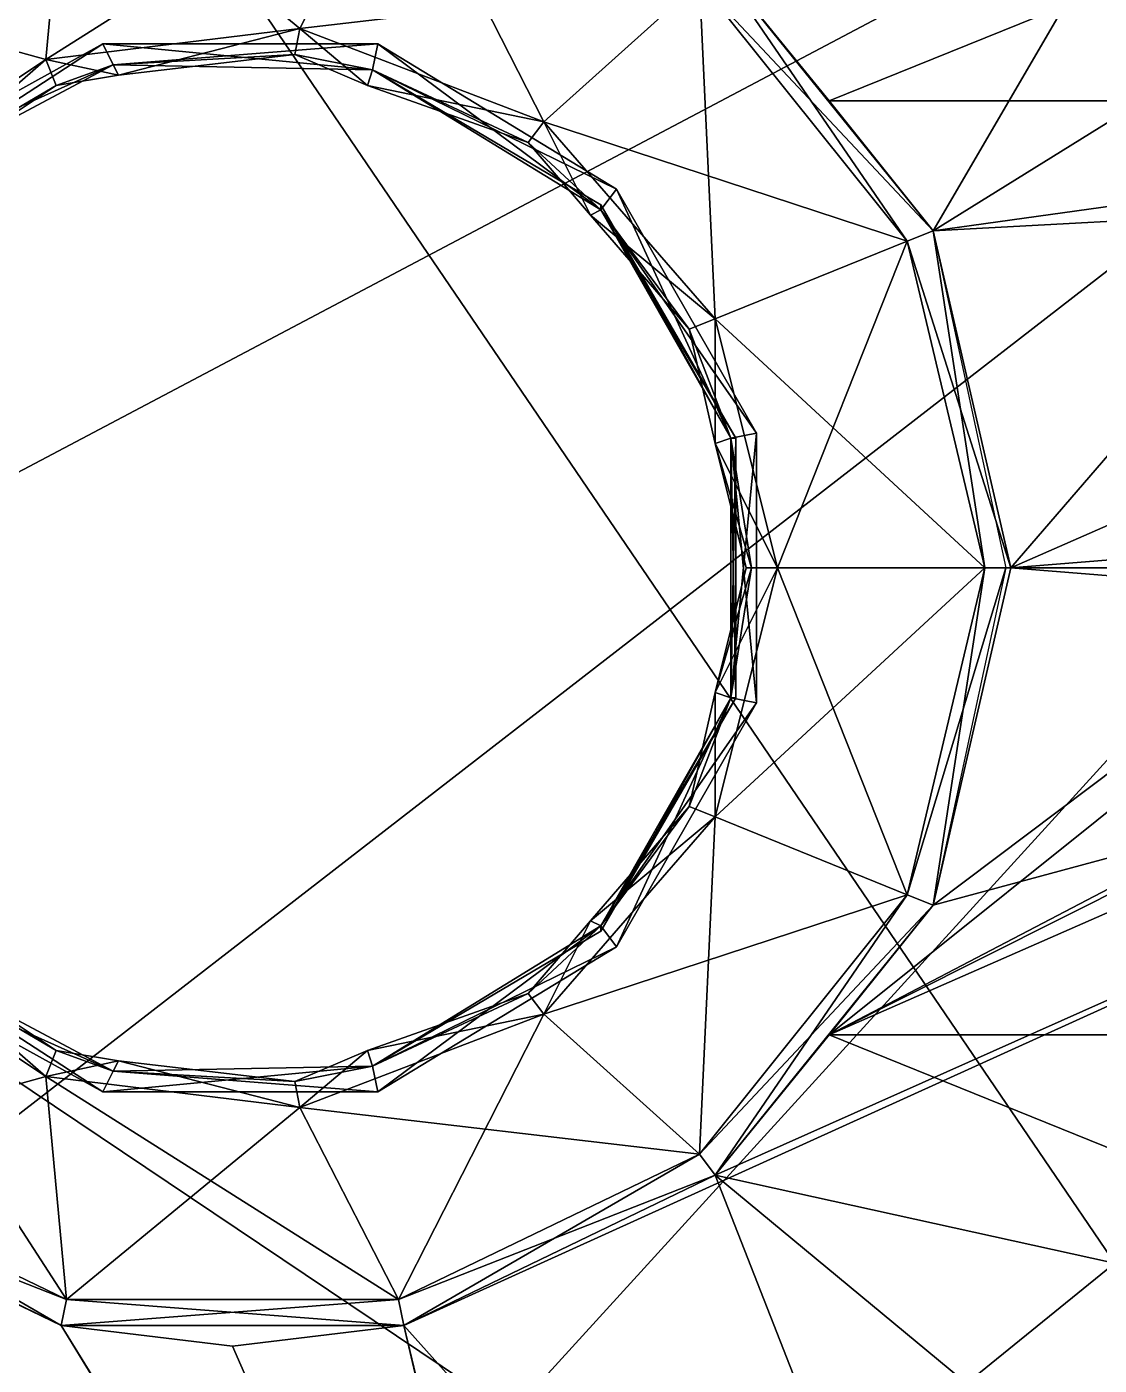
# Model space of a CAD drawing. Header units: metres. Extents: x -0.073 to 0.073, y -0.252 to 0.252.
# Drawn here: x -0.00685 to 0.00606, y 0.19133 to 0.20746 of the extents above; entities that cross this region are included whole.
import ezdxf

# ---------------------------------------------------------------- set-up
doc = ezdxf.new("R2010")
doc.units = ezdxf.units.M
for name, color, linetype in [('Object', 9, 'CONTINUOUS'), ('Object_0001', 9, 'CONTINUOUS'), ('Object_0199', 9, 'CONTINUOUS'), ('Object_0235', 9, 'CONTINUOUS'), ('Object_0338', 9, 'CONTINUOUS'), ('Object_0339', 9, 'CONTINUOUS'), ('Object_0340', 9, 'CONTINUOUS'), ('Object_0378', 9, 'CONTINUOUS'), ('Object_0391', 9, 'CONTINUOUS'), ('Object_0451', 9, 'CONTINUOUS'), ('Object_0538', 9, 'CONTINUOUS'), ('Object_0679', 9, 'CONTINUOUS'), ('Object_0680', 9, 'CONTINUOUS'), ('Object_0740', 9, 'CONTINUOUS'), ('Object_0783', 9, 'CONTINUOUS'), ('Object_0798', 9, 'CONTINUOUS'), ('Object_0801', 9, 'CONTINUOUS'), ('Object_0805', 9, 'CONTINUOUS'), ('Object_0806', 9, 'CONTINUOUS'), ('Object_0807', 9, 'CONTINUOUS'), ('Object_0823', 9, 'CONTINUOUS'), ('Object_0854', 9, 'CONTINUOUS'), ('Object_0902', 9, 'CONTINUOUS'), ('Object_0941', 9, 'CONTINUOUS'), ('Object_0962', 9, 'CONTINUOUS')]:
    doc.layers.add(name, color=color, linetype=linetype)

msp = doc.modelspace()

# ---------------------------------------------------------------- linework, layer by layer
at = {"layer": 'Object'}
for points in [[(-0.016625, 0.226188, 0.13125), (0.014625, 0.18025, 0.13125), (0.031437, 0.249625, 0.13125)], [(0.014625, 0.18025, 0.13125), (-0.016625, 0.226188, 0.13125), (-0.030688, 0.210688, 0.13125)], [(-0.030688, 0.210688, 0.13125), (-0.032438, 0.20025, 0.13125), (0.014625, 0.18025, 0.13125)], [(-0.032438, 0.20025, 0.13125), (-0.024188, 0.181, 0.13125), (0.014625, 0.18025, 0.13125)]]:
    msp.add_3dface(points, dxfattribs=at)
at = {"layer": 'Object_0001'}
for points in [[(-0.030688, 0.210688, 0.11875), (0.024437, 0.218688, 0.11875), (-0.032438, 0.20025, 0.11875)], [(-0.030188, 0.189813, 0.11875), (-0.032438, 0.20025, 0.11875), (0.024437, 0.218688, 0.11875)], [(0.024437, 0.218688, 0.11875), (-0.024188, 0.181, 0.11875), (-0.030188, 0.189813, 0.11875)], [(-0.024188, 0.181, 0.11875), (0.024437, 0.218688, 0.11875), (-0.015313, 0.175063, 0.11875)], [(0.0315, 0.213063, 0.11875), (-0.015313, 0.175063, 0.11875), (0.024437, 0.218688, 0.11875)], [(-0.004875, 0.172875, 0.11875), (-0.015313, 0.175063, 0.11875), (0.0315, 0.213063, 0.11875)], [(-0.004875, 0.172875, 0.11875), (0.0315, 0.213063, 0.11875), (0.014625, 0.18025, 0.11875)]]:
    msp.add_3dface(points, dxfattribs=at)
at = {"layer": 'Object_0199'}
for points in [[(0.004062, 0.205, 0.057813), (0.001437, 0.20825, 0.056937), (0.001437, 0.20825, 0.057813)], [(0.001437, 0.20825, 0.056937), (0.004062, 0.205, 0.057813), (0.004062, 0.205, 0.056937)], [(0.005, 0.200938, 0.057813), (0.004062, 0.205, 0.056937), (0.004062, 0.205, 0.057813)], [(0.004062, 0.205, 0.056937), (0.005, 0.200938, 0.057813), (0.005, 0.200938, 0.056937)], [(0.004062, 0.196875, 0.057813), (0.005, 0.200938, 0.056937), (0.005, 0.200938, 0.057813)], [(0.005, 0.200938, 0.056937), (0.004062, 0.196875, 0.057813), (0.004062, 0.196875, 0.056937)], [(0.004062, 0.196875, 0.056937), (0.002812, 0.195313, 0.057813), (0.001437, 0.193625, 0.056937)], [(0.002812, 0.195313, 0.057813), (0.004062, 0.196875, 0.056937), (0.004062, 0.196875, 0.057813)], [(0.002812, 0.195313, 0.057813), (0.001437, 0.193625, 0.057813), (0.001437, 0.193625, 0.056937)], [(-0.006438, 0.191813, 0.056937), (-0.01, 0.193563, 0.057813), (-0.010188, 0.193625, 0.056937)], [(-0.01, 0.193563, 0.057813), (-0.006438, 0.191813, 0.056937), (-0.006438, 0.191813, 0.057813)], [(-0.002313, 0.191813, 0.057813), (0.001437, 0.193625, 0.056937), (0.001437, 0.193625, 0.057813)], [(0.001437, 0.193625, 0.056937), (-0.002313, 0.191813, 0.057813), (-0.002313, 0.191813, 0.056937)], [(-0.002313, 0.191813, 0.056937), (-0.004375, 0.191563, 0.057813), (-0.006438, 0.191813, 0.056937)], [(-0.004375, 0.191563, 0.057813), (-0.006438, 0.191813, 0.057813), (-0.006438, 0.191813, 0.056937)], [(-0.004375, 0.191563, 0.057813), (-0.002313, 0.191813, 0.056937), (-0.002313, 0.191813, 0.057813)]]:
    msp.add_3dface(points, dxfattribs=at)
at = {"layer": 'Object_0235'}
for points in [[(-0.006375, 0.20975, 0.05625), (-0.006625, 0.207063, 0.05625), (-0.01, 0.208, 0.05625)], [(-0.006625, 0.207063, 0.05625), (-0.006375, 0.20975, 0.05625), (-0.003563, 0.207438, 0.05625)], [(-0.002375, 0.20975, 0.05625), (-0.003563, 0.207438, 0.05625), (-0.006375, 0.20975, 0.05625)], [(-0.003563, 0.207438, 0.05625), (-0.002375, 0.20975, 0.05625), (-0.000625, 0.206313, 0.05625)], [(0.00125, 0.208, 0.05625), (-0.000625, 0.206313, 0.05625), (-0.002375, 0.20975, 0.05625)], [(-0.00925, 0.205313, 0.05625), (-0.01, 0.208, 0.05625), (-0.006625, 0.207063, 0.05625)], [(-0.000625, 0.206313, 0.05625), (0.00125, 0.208, 0.05625), (0.001437, 0.203938, 0.05625)], [(0.00375, 0.204875, 0.05625), (0.001437, 0.203938, 0.05625), (0.00125, 0.208, 0.05625)], [(0.001437, 0.203938, 0.05625), (0.00375, 0.204875, 0.05625), (0.002187, 0.200938, 0.05625)], [(0.004687, 0.200938, 0.05625), (0.002187, 0.200938, 0.05625), (0.00375, 0.204875, 0.05625)], [(0.00375, 0.197, 0.05625), (0.001437, 0.197938, 0.05625), (0.004687, 0.200938, 0.05625)], [(0.002187, 0.200938, 0.05625), (0.004687, 0.200938, 0.05625), (0.001437, 0.197938, 0.05625)], [(0.001437, 0.197938, 0.05625), (0.00375, 0.197, 0.05625), (-0.000625, 0.195563, 0.05625)], [(0.00125, 0.193875, 0.05625), (-0.000625, 0.195563, 0.05625), (0.00375, 0.197, 0.05625)], [(-0.01, 0.193875, 0.05625), (-0.00925, 0.196563, 0.05625), (-0.006375, 0.192125, 0.05625)], [(-0.006625, 0.194813, 0.05625), (-0.006375, 0.192125, 0.05625), (-0.00925, 0.196563, 0.05625)], [(-0.000625, 0.195563, 0.05625), (0.00125, 0.193875, 0.05625), (-0.003563, 0.194438, 0.05625)], [(-0.006375, 0.192125, 0.05625), (-0.006625, 0.194813, 0.05625), (-0.002375, 0.192125, 0.05625)], [(-0.003563, 0.194438, 0.05625), (-0.002375, 0.192125, 0.05625), (-0.006625, 0.194813, 0.05625)], [(-0.002375, 0.192125, 0.05625), (-0.003563, 0.194438, 0.05625), (0.00125, 0.193875, 0.05625)]]:
    msp.add_3dface(points, dxfattribs=at)
at = {"layer": 'Object_0338'}
for points in [[(-0.008875, 0.205625, 0.110063), (-0.005938, 0.20725, 0.109375), (-0.005938, 0.20725, 0.110063)], [(-0.005938, 0.20725, 0.109375), (-0.008875, 0.205625, 0.110063), (-0.008875, 0.205625, 0.109375)], [(-0.005938, 0.20725, 0.110063), (-0.002625, 0.20725, 0.109375), (-0.002625, 0.20725, 0.110063)], [(-0.002625, 0.20725, 0.109375), (-0.005938, 0.20725, 0.110063), (-0.005938, 0.20725, 0.109375)], [(-0.002625, 0.20725, 0.110063), (0.00025, 0.2055, 0.109375), (0.00025, 0.2055, 0.110063)], [(0.00025, 0.2055, 0.109375), (-0.002625, 0.20725, 0.110063), (-0.002625, 0.20725, 0.109375)], [(0.00025, 0.2055, 0.110063), (0.001937, 0.202563, 0.109375), (0.001937, 0.202563, 0.110063)], [(0.001937, 0.202563, 0.109375), (0.00025, 0.2055, 0.110063), (0.00025, 0.2055, 0.109375)], [(0.001937, 0.202563, 0.110063), (0.001937, 0.199313, 0.109375), (0.001937, 0.199313, 0.110063)], [(0.001937, 0.199313, 0.109375), (0.001937, 0.202563, 0.110063), (0.001937, 0.202563, 0.109375)], [(0.001937, 0.199313, 0.110063), (0.00025, 0.196375, 0.109375), (0.00025, 0.196375, 0.110063)], [(0.00025, 0.196375, 0.109375), (0.001937, 0.199313, 0.110063), (0.001937, 0.199313, 0.109375)], [(-0.005938, 0.194625, 0.110063), (-0.008875, 0.19625, 0.109375), (-0.008875, 0.19625, 0.110063)], [(-0.008875, 0.19625, 0.109375), (-0.005938, 0.194625, 0.110063), (-0.005938, 0.194625, 0.109375)], [(0.00025, 0.196375, 0.110063), (-0.002625, 0.194625, 0.109375), (-0.002625, 0.194625, 0.110063)], [(-0.002625, 0.194625, 0.109375), (0.00025, 0.196375, 0.110063), (0.00025, 0.196375, 0.109375)], [(-0.002625, 0.194625, 0.110063), (-0.005938, 0.194625, 0.109375), (-0.005938, 0.194625, 0.110063)], [(-0.005938, 0.194625, 0.109375), (-0.002625, 0.194625, 0.110063), (-0.002625, 0.194625, 0.109375)]]:
    msp.add_3dface(points, dxfattribs=at)
at = {"layer": 'Object_0339'}
for points in [[(-0.008625, 0.2055, 0.109375), (-0.005813, 0.207, 0.105), (-0.005813, 0.207, 0.109375)], [(-0.005813, 0.207, 0.105), (-0.008625, 0.2055, 0.109375), (-0.008625, 0.2055, 0.105)], [(-0.005813, 0.207, 0.109375), (-0.002688, 0.206938, 0.105), (-0.002688, 0.206938, 0.109375)], [(-0.002688, 0.206938, 0.105), (-0.005813, 0.207, 0.109375), (-0.005813, 0.207, 0.105)], [(-0.002688, 0.206938, 0.109375), (0.000062, 0.20525, 0.105), (0.000062, 0.20525, 0.109375)], [(0.000062, 0.20525, 0.105), (-0.002688, 0.206938, 0.109375), (-0.002688, 0.206938, 0.105)], [(0.000062, 0.20525, 0.109375), (0.001625, 0.2025, 0.105), (0.001625, 0.2025, 0.109375)], [(0.001625, 0.2025, 0.105), (0.000062, 0.20525, 0.109375), (0.000062, 0.20525, 0.105)], [(0.001625, 0.2025, 0.109375), (0.001625, 0.199375, 0.105), (0.001625, 0.199375, 0.109375)], [(0.001625, 0.199375, 0.105), (0.001625, 0.2025, 0.109375), (0.001625, 0.2025, 0.105)], [(0.001625, 0.199375, 0.109375), (0.000062, 0.196625, 0.105), (0.000062, 0.196625, 0.109375)], [(0.000062, 0.196625, 0.105), (0.001625, 0.199375, 0.109375), (0.001625, 0.199375, 0.105)], [(0.000062, 0.196625, 0.109375), (-0.002688, 0.194938, 0.105), (-0.002688, 0.194938, 0.109375)], [(-0.002688, 0.194938, 0.105), (0.000062, 0.196625, 0.109375), (0.000062, 0.196625, 0.105)], [(-0.005813, 0.194875, 0.109375), (-0.008625, 0.196375, 0.105), (-0.008625, 0.196375, 0.109375)], [(-0.008625, 0.196375, 0.105), (-0.005813, 0.194875, 0.109375), (-0.005813, 0.194875, 0.105)], [(-0.002688, 0.194938, 0.109375), (-0.005813, 0.194875, 0.105), (-0.005813, 0.194875, 0.109375)], [(-0.005813, 0.194875, 0.105), (-0.002688, 0.194938, 0.109375), (-0.002688, 0.194938, 0.105)]]:
    msp.add_3dface(points, dxfattribs=at)
at = {"layer": 'Object_0340'}
for points in [[(-0.002688, 0.206938, 0.110063), (-0.003625, 0.207125, 0.1175), (-0.005813, 0.207, 0.110063)], [(-0.003625, 0.207125, 0.1175), (-0.00575, 0.206875, 0.1175), (-0.005813, 0.207, 0.110063)], [(-0.003625, 0.207125, 0.1175), (-0.002688, 0.206938, 0.110063), (-0.00275, 0.20675, 0.1175)], [(-0.005813, 0.207, 0.110063), (-0.0065, 0.20675, 0.1175), (-0.008625, 0.2055, 0.110063)], [(-0.0065, 0.20675, 0.1175), (-0.005813, 0.207, 0.110063), (-0.00575, 0.206875, 0.1175)], [(-0.000813, 0.206063, 0.1175), (-0.00275, 0.20675, 0.1175), (-0.002688, 0.206938, 0.110063)], [(0.000062, 0.20525, 0.110063), (-0.000813, 0.206063, 0.1175), (-0.002688, 0.206938, 0.110063)], [(-0.0065, 0.20675, 0.1175), (-0.008563, 0.205375, 0.1175), (-0.008625, 0.2055, 0.110063)], [(-0.000813, 0.206063, 0.1175), (0.000062, 0.20525, 0.110063), (-0.000063, 0.205188, 0.1175)], [(0.001125, 0.203813, 0.1175), (-0.000063, 0.205188, 0.1175), (0.000062, 0.20525, 0.110063)], [(0.001625, 0.2025, 0.110063), (0.001125, 0.203813, 0.1175), (0.000062, 0.20525, 0.110063)], [(0.001125, 0.203813, 0.1175), (0.001625, 0.2025, 0.110063), (0.001437, 0.202438, 0.1175)], [(0.001875, 0.200938, 0.1175), (0.001437, 0.202438, 0.1175), (0.001625, 0.2025, 0.110063)], [(0.001625, 0.199375, 0.110063), (0.001875, 0.200938, 0.1175), (0.001625, 0.2025, 0.110063)], [(0.001875, 0.200938, 0.1175), (0.001625, 0.199375, 0.110063), (0.001437, 0.199438, 0.1175)], [(0.000062, 0.196625, 0.110063), (0.001125, 0.198063, 0.1175), (0.001625, 0.199375, 0.110063)], [(0.001125, 0.198063, 0.1175), (0.001437, 0.199438, 0.1175), (0.001625, 0.199375, 0.110063)], [(0.001125, 0.198063, 0.1175), (0.000062, 0.196625, 0.110063), (-0.000063, 0.196688, 0.1175)], [(-0.002688, 0.194938, 0.110063), (-0.000813, 0.195813, 0.1175), (0.000062, 0.196625, 0.110063)], [(-0.000813, 0.195813, 0.1175), (-0.000063, 0.196688, 0.1175), (0.000062, 0.196625, 0.110063)], [(-0.0065, 0.195125, 0.1175), (-0.008625, 0.196375, 0.110063), (-0.008563, 0.1965, 0.1175)], [(-0.008625, 0.196375, 0.110063), (-0.0065, 0.195125, 0.1175), (-0.005813, 0.194875, 0.110063)], [(-0.000813, 0.195813, 0.1175), (-0.002688, 0.194938, 0.110063), (-0.00275, 0.195125, 0.1175)], [(-0.0065, 0.195125, 0.1175), (-0.00575, 0.195, 0.1175), (-0.005813, 0.194875, 0.110063)], [(-0.003625, 0.19475, 0.1175), (-0.00275, 0.195125, 0.1175), (-0.002688, 0.194938, 0.110063)], [(-0.003625, 0.19475, 0.1175), (-0.005813, 0.194875, 0.110063), (-0.00575, 0.195, 0.1175)], [(-0.005813, 0.194875, 0.110063), (-0.003625, 0.19475, 0.1175), (-0.002688, 0.194938, 0.110063)]]:
    msp.add_3dface(points, dxfattribs=at)
at = {"layer": 'Object_0378'}
for points in [[(0.00125, 0.208, 0.05625), (0.001437, 0.20825, 0.056937), (0.00375, 0.204875, 0.05625)], [(0.004062, 0.205, 0.056937), (0.00375, 0.204875, 0.05625), (0.001437, 0.20825, 0.056937)], [(0.00375, 0.204875, 0.05625), (0.004062, 0.205, 0.056937), (0.004687, 0.200938, 0.05625)], [(0.004937, 0.200938, 0.056937), (0.004687, 0.200938, 0.05625), (0.004062, 0.205, 0.056937)], [(0.004062, 0.196875, 0.056937), (0.00375, 0.197, 0.05625), (0.004937, 0.200938, 0.056937)], [(0.004687, 0.200938, 0.05625), (0.004937, 0.200938, 0.056937), (0.00375, 0.197, 0.05625)], [(0.00375, 0.197, 0.05625), (0.004062, 0.196875, 0.056937), (0.00125, 0.193875, 0.05625)], [(0.001437, 0.193625, 0.056937), (0.00125, 0.193875, 0.05625), (0.004062, 0.196875, 0.056937)], [(-0.010188, 0.193625, 0.056937), (-0.01, 0.193875, 0.05625), (-0.006438, 0.191813, 0.056937)], [(-0.006375, 0.192125, 0.05625), (-0.006438, 0.191813, 0.056937), (-0.01, 0.193875, 0.05625)], [(0.00125, 0.193875, 0.05625), (0.001437, 0.193625, 0.056937), (-0.002375, 0.192125, 0.05625)], [(-0.002313, 0.191813, 0.056937), (-0.002375, 0.192125, 0.05625), (0.001437, 0.193625, 0.056937)], [(-0.006438, 0.191813, 0.056937), (-0.006375, 0.192125, 0.05625), (-0.002313, 0.191813, 0.056937)], [(-0.002375, 0.192125, 0.05625), (-0.002313, 0.191813, 0.056937), (-0.006375, 0.192125, 0.05625)]]:
    msp.add_3dface(points, dxfattribs=at)
at = {"layer": 'Object_0391'}
for points in [[(-0.006625, 0.207063, 0.11875), (-0.00575, 0.206875, 0.1175), (-0.003563, 0.207438, 0.11875)], [(-0.00575, 0.206875, 0.1175), (-0.003625, 0.207125, 0.1175), (-0.003563, 0.207438, 0.11875)], [(-0.00275, 0.20675, 0.1175), (-0.003563, 0.207438, 0.11875), (-0.003625, 0.207125, 0.1175)], [(-0.003563, 0.207438, 0.11875), (-0.00275, 0.20675, 0.1175), (-0.000625, 0.206313, 0.11875)], [(-0.00925, 0.205313, 0.11875), (-0.008563, 0.205375, 0.1175), (-0.006625, 0.207063, 0.11875)], [(-0.008563, 0.205375, 0.1175), (-0.0065, 0.20675, 0.1175), (-0.006625, 0.207063, 0.11875)], [(-0.00575, 0.206875, 0.1175), (-0.006625, 0.207063, 0.11875), (-0.0065, 0.20675, 0.1175)], [(-0.00275, 0.20675, 0.1175), (-0.000813, 0.206063, 0.1175), (-0.000625, 0.206313, 0.11875)], [(-0.000063, 0.205188, 0.1175), (-0.000625, 0.206313, 0.11875), (-0.000813, 0.206063, 0.1175)], [(-0.000625, 0.206313, 0.11875), (-0.000063, 0.205188, 0.1175), (0.001437, 0.203938, 0.11875)], [(-0.000063, 0.205188, 0.1175), (0.001125, 0.203813, 0.1175), (0.001437, 0.203938, 0.11875)], [(0.001437, 0.202438, 0.1175), (0.001437, 0.203938, 0.11875), (0.001125, 0.203813, 0.1175)], [(0.001437, 0.203938, 0.11875), (0.001437, 0.202438, 0.1175), (0.002187, 0.200938, 0.11875)], [(0.001437, 0.202438, 0.1175), (0.001812, 0.200938, 0.1175), (0.002187, 0.200938, 0.11875)], [(0.001437, 0.199438, 0.1175), (0.002187, 0.200938, 0.11875), (0.001812, 0.200938, 0.1175)], [(0.002187, 0.200938, 0.11875), (0.001437, 0.199438, 0.1175), (0.001437, 0.197938, 0.11875)], [(0.001437, 0.199438, 0.1175), (0.001125, 0.198063, 0.1175), (0.001437, 0.197938, 0.11875)], [(-0.000063, 0.196688, 0.1175), (0.001437, 0.197938, 0.11875), (0.001125, 0.198063, 0.1175)], [(0.001437, 0.197938, 0.11875), (-0.000063, 0.196688, 0.1175), (-0.000625, 0.195563, 0.11875)], [(-0.006625, 0.194813, 0.11875), (-0.008563, 0.1965, 0.1175), (-0.00925, 0.196563, 0.11875)], [(-0.000063, 0.196688, 0.1175), (-0.000813, 0.195813, 0.1175), (-0.000625, 0.195563, 0.11875)], [(-0.008563, 0.1965, 0.1175), (-0.006625, 0.194813, 0.11875), (-0.0065, 0.195125, 0.1175)], [(-0.00275, 0.195125, 0.1175), (-0.000625, 0.195563, 0.11875), (-0.000813, 0.195813, 0.1175)], [(-0.000625, 0.195563, 0.11875), (-0.00275, 0.195125, 0.1175), (-0.003563, 0.194438, 0.11875)], [(-0.00575, 0.195, 0.1175), (-0.0065, 0.195125, 0.1175), (-0.006625, 0.194813, 0.11875)], [(-0.00275, 0.195125, 0.1175), (-0.003625, 0.19475, 0.1175), (-0.003563, 0.194438, 0.11875)], [(-0.003563, 0.194438, 0.11875), (-0.00575, 0.195, 0.1175), (-0.006625, 0.194813, 0.11875)], [(-0.00575, 0.195, 0.1175), (-0.003563, 0.194438, 0.11875), (-0.003625, 0.19475, 0.1175)]]:
    msp.add_3dface(points, dxfattribs=at)
at = {"layer": 'Object_0451'}
for points in [[(-0.01, 0.208, 0.11875), (-0.00925, 0.205313, 0.11875), (-0.006375, 0.20975, 0.11875)], [(-0.006625, 0.207063, 0.11875), (-0.006375, 0.20975, 0.11875), (-0.00925, 0.205313, 0.11875)], [(-0.003563, 0.207438, 0.11875), (-0.002375, 0.20975, 0.11875), (-0.006625, 0.207063, 0.11875)], [(-0.006375, 0.20975, 0.11875), (-0.006625, 0.207063, 0.11875), (-0.002375, 0.20975, 0.11875)], [(-0.002375, 0.20975, 0.11875), (-0.003563, 0.207438, 0.11875), (0.00125, 0.208, 0.11875)], [(-0.000625, 0.206313, 0.11875), (0.00125, 0.208, 0.11875), (-0.003563, 0.207438, 0.11875)], [(0.00125, 0.208, 0.11875), (-0.000625, 0.206313, 0.11875), (0.00375, 0.204875, 0.11875)], [(0.001437, 0.203938, 0.11875), (0.00375, 0.204875, 0.11875), (-0.000625, 0.206313, 0.11875)], [(0.00375, 0.204875, 0.11875), (0.001437, 0.203938, 0.11875), (0.004687, 0.200938, 0.11875)], [(0.002187, 0.200938, 0.11875), (0.004687, 0.200938, 0.11875), (0.001437, 0.203938, 0.11875)], [(0.001437, 0.197938, 0.11875), (0.00375, 0.197, 0.11875), (0.002187, 0.200938, 0.11875)], [(0.004687, 0.200938, 0.11875), (0.002187, 0.200938, 0.11875), (0.00375, 0.197, 0.11875)], [(-0.000625, 0.195563, 0.11875), (0.00125, 0.193875, 0.11875), (0.001437, 0.197938, 0.11875)], [(0.00375, 0.197, 0.11875), (0.001437, 0.197938, 0.11875), (0.00125, 0.193875, 0.11875)], [(-0.00925, 0.196563, 0.11875), (-0.01, 0.193875, 0.11875), (-0.006625, 0.194813, 0.11875)], [(-0.003563, 0.194438, 0.11875), (-0.002375, 0.192125, 0.11875), (-0.000625, 0.195563, 0.11875)], [(0.00125, 0.193875, 0.11875), (-0.000625, 0.195563, 0.11875), (-0.002375, 0.192125, 0.11875)], [(-0.006375, 0.192125, 0.11875), (-0.006625, 0.194813, 0.11875), (-0.01, 0.193875, 0.11875)], [(-0.006625, 0.194813, 0.11875), (-0.006375, 0.192125, 0.11875), (-0.003563, 0.194438, 0.11875)], [(-0.002375, 0.192125, 0.11875), (-0.003563, 0.194438, 0.11875), (-0.006375, 0.192125, 0.11875)]]:
    msp.add_3dface(points, dxfattribs=at)
at = {"layer": 'Object_0538'}
for points in [[(0.004062, 0.205, 0.118063), (0.002812, 0.206563, 0.117187), (0.001437, 0.20825, 0.118063)], [(0.001437, 0.20825, 0.117187), (0.001437, 0.20825, 0.118063), (0.002812, 0.206563, 0.117187)], [(0.002812, 0.206563, 0.117187), (0.004062, 0.205, 0.118063), (0.004062, 0.205, 0.117187)], [(0.004062, 0.205, 0.117187), (0.005, 0.200938, 0.118063), (0.005, 0.200938, 0.117187)], [(0.005, 0.200938, 0.118063), (0.004062, 0.205, 0.117187), (0.004062, 0.205, 0.118063)], [(0.005, 0.200938, 0.117187), (0.004062, 0.196875, 0.118063), (0.004062, 0.196875, 0.117187)], [(0.004062, 0.196875, 0.118063), (0.005, 0.200938, 0.117187), (0.005, 0.200938, 0.118063)], [(0.004062, 0.196875, 0.117187), (0.001437, 0.193625, 0.118063), (0.001437, 0.193625, 0.117187)], [(0.001437, 0.193625, 0.118063), (0.004062, 0.196875, 0.117187), (0.004062, 0.196875, 0.118063)], [(-0.010188, 0.193625, 0.118063), (-0.01, 0.193563, 0.117187), (-0.006438, 0.191813, 0.118063)], [(-0.006438, 0.191813, 0.117187), (-0.006438, 0.191813, 0.118063), (-0.01, 0.193563, 0.117187)], [(0.001437, 0.193625, 0.117187), (-0.002313, 0.191813, 0.118063), (-0.002313, 0.191813, 0.117187)], [(-0.002313, 0.191813, 0.118063), (0.001437, 0.193625, 0.117187), (0.001437, 0.193625, 0.118063)], [(-0.006438, 0.191813, 0.118063), (-0.002313, 0.191813, 0.117187), (-0.002313, 0.191813, 0.118063)], [(-0.006438, 0.191813, 0.118063), (-0.006438, 0.191813, 0.117187), (-0.002313, 0.191813, 0.117187)]]:
    msp.add_3dface(points, dxfattribs=at)
at = {"layer": 'Object_0679'}
for points in [[(-0.008625, 0.2055, 0.105), (-0.005813, 0.207, 0.07), (-0.005813, 0.207, 0.105)], [(-0.005813, 0.207, 0.07), (-0.008625, 0.2055, 0.105), (-0.008625, 0.2055, 0.07)], [(-0.005813, 0.207, 0.105), (-0.002688, 0.206938, 0.07), (-0.002688, 0.206938, 0.105)], [(-0.002688, 0.206938, 0.07), (-0.005813, 0.207, 0.105), (-0.005813, 0.207, 0.07)], [(-0.002688, 0.206938, 0.105), (0.000062, 0.205313, 0.07), (0.000062, 0.205313, 0.105)], [(0.000062, 0.205313, 0.07), (-0.002688, 0.206938, 0.105), (-0.002688, 0.206938, 0.07)], [(0.000062, 0.205313, 0.105), (0.001687, 0.2025, 0.07), (0.001687, 0.2025, 0.105)], [(0.001687, 0.2025, 0.07), (0.000062, 0.205313, 0.105), (0.000062, 0.205313, 0.07)], [(0.001687, 0.2025, 0.105), (0.001687, 0.199375, 0.07), (0.001687, 0.199375, 0.105)], [(0.001687, 0.199375, 0.07), (0.001687, 0.2025, 0.105), (0.001687, 0.2025, 0.07)], [(0.001687, 0.199375, 0.105), (0.000062, 0.196563, 0.07), (0.000062, 0.196563, 0.105)], [(0.000062, 0.196563, 0.07), (0.001687, 0.199375, 0.105), (0.001687, 0.199375, 0.07)], [(0.000062, 0.196563, 0.105), (-0.002688, 0.194938, 0.07), (-0.002688, 0.194938, 0.105)], [(-0.002688, 0.194938, 0.07), (0.000062, 0.196563, 0.105), (0.000062, 0.196563, 0.07)], [(-0.005813, 0.194875, 0.105), (-0.008625, 0.196375, 0.07), (-0.008625, 0.196375, 0.105)], [(-0.008625, 0.196375, 0.07), (-0.005813, 0.194875, 0.105), (-0.005813, 0.194875, 0.07)], [(-0.002688, 0.194938, 0.105), (-0.005813, 0.194875, 0.07), (-0.005813, 0.194875, 0.105)], [(-0.005813, 0.194875, 0.07), (-0.002688, 0.194938, 0.105), (-0.002688, 0.194938, 0.07)]]:
    msp.add_3dface(points, dxfattribs=at)
at = {"layer": 'Object_0680'}
for points in [[(-0.008625, 0.2055, 0.07), (-0.005813, 0.207, 0.065625), (-0.005813, 0.207, 0.07)], [(-0.005813, 0.207, 0.065625), (-0.008625, 0.2055, 0.07), (-0.008625, 0.2055, 0.065625)], [(-0.005813, 0.207, 0.07), (-0.002688, 0.206938, 0.065625), (-0.002688, 0.206938, 0.07)], [(-0.002688, 0.206938, 0.065625), (-0.005813, 0.207, 0.07), (-0.005813, 0.207, 0.065625)], [(-0.002688, 0.206938, 0.07), (0.000062, 0.20525, 0.065625), (0.000062, 0.20525, 0.07)], [(0.000062, 0.20525, 0.065625), (-0.002688, 0.206938, 0.07), (-0.002688, 0.206938, 0.065625)], [(0.000062, 0.20525, 0.07), (0.001625, 0.2025, 0.065625), (0.001625, 0.2025, 0.07)], [(0.001625, 0.2025, 0.065625), (0.000062, 0.20525, 0.07), (0.000062, 0.20525, 0.065625)], [(0.001625, 0.2025, 0.07), (0.001625, 0.199375, 0.065625), (0.001625, 0.199375, 0.07)], [(0.001625, 0.199375, 0.065625), (0.001625, 0.2025, 0.07), (0.001625, 0.2025, 0.065625)], [(0.001625, 0.199375, 0.07), (0.000062, 0.196625, 0.065625), (0.000062, 0.196625, 0.07)], [(0.000062, 0.196625, 0.065625), (0.001625, 0.199375, 0.07), (0.001625, 0.199375, 0.065625)], [(0.000062, 0.196625, 0.07), (-0.002688, 0.194938, 0.065625), (-0.002688, 0.194938, 0.07)], [(-0.002688, 0.194938, 0.065625), (0.000062, 0.196625, 0.07), (0.000062, 0.196625, 0.065625)], [(-0.005813, 0.194875, 0.07), (-0.008625, 0.196375, 0.065625), (-0.008625, 0.196375, 0.07)], [(-0.008625, 0.196375, 0.065625), (-0.005813, 0.194875, 0.07), (-0.005813, 0.194875, 0.065625)], [(-0.002688, 0.194938, 0.07), (-0.005813, 0.194875, 0.065625), (-0.005813, 0.194875, 0.07)], [(-0.005813, 0.194875, 0.065625), (-0.002688, 0.194938, 0.07), (-0.002688, 0.194938, 0.065625)]]:
    msp.add_3dface(points, dxfattribs=at)
at = {"layer": 'Object_0740'}
for points in [[(0.001437, 0.20825, 0.118063), (0.00125, 0.208, 0.11875), (0.004062, 0.205, 0.118063)], [(0.00375, 0.204875, 0.11875), (0.004062, 0.205, 0.118063), (0.00125, 0.208, 0.11875)], [(0.004062, 0.205, 0.118063), (0.00375, 0.204875, 0.11875), (0.005, 0.200938, 0.118063)], [(0.004687, 0.200938, 0.11875), (0.005, 0.200938, 0.118063), (0.00375, 0.204875, 0.11875)], [(0.00375, 0.197, 0.11875), (0.004062, 0.196875, 0.118063), (0.004687, 0.200938, 0.11875)], [(0.005, 0.200938, 0.118063), (0.004687, 0.200938, 0.11875), (0.004062, 0.196875, 0.118063)], [(0.00125, 0.193875, 0.11875), (0.001437, 0.193625, 0.118063), (0.00375, 0.197, 0.11875)], [(0.004062, 0.196875, 0.118063), (0.00375, 0.197, 0.11875), (0.001437, 0.193625, 0.118063)], [(-0.01, 0.193875, 0.11875), (-0.010188, 0.193625, 0.118063), (-0.006375, 0.192125, 0.11875)], [(-0.002375, 0.192125, 0.11875), (-0.002313, 0.191813, 0.118063), (0.00125, 0.193875, 0.11875)], [(0.001437, 0.193625, 0.118063), (0.00125, 0.193875, 0.11875), (-0.002313, 0.191813, 0.118063)], [(-0.006438, 0.191813, 0.118063), (-0.006375, 0.192125, 0.11875), (-0.010188, 0.193625, 0.118063)], [(-0.002313, 0.191813, 0.118063), (-0.002375, 0.192125, 0.11875), (-0.006438, 0.191813, 0.118063)], [(-0.006375, 0.192125, 0.11875), (-0.006438, 0.191813, 0.118063), (-0.002375, 0.192125, 0.11875)]]:
    msp.add_3dface(points, dxfattribs=at)
at = {"layer": 'Object_0783'}
for points in [[(-0.003563, 0.207438, 0.05625), (-0.00575, 0.206875, 0.0575), (-0.006625, 0.207063, 0.05625)], [(-0.00575, 0.206875, 0.0575), (-0.003563, 0.207438, 0.05625), (-0.003625, 0.207125, 0.0575)], [(-0.00275, 0.20675, 0.0575), (-0.003625, 0.207125, 0.0575), (-0.003563, 0.207438, 0.05625)], [(-0.000625, 0.206313, 0.05625), (-0.00275, 0.20675, 0.0575), (-0.003563, 0.207438, 0.05625)], [(-0.006625, 0.207063, 0.05625), (-0.008563, 0.205375, 0.0575), (-0.00925, 0.205313, 0.05625)], [(-0.008563, 0.205375, 0.0575), (-0.006625, 0.207063, 0.05625), (-0.0065, 0.20675, 0.0575)], [(-0.00575, 0.206875, 0.0575), (-0.0065, 0.20675, 0.0575), (-0.006625, 0.207063, 0.05625)], [(-0.00275, 0.20675, 0.0575), (-0.000625, 0.206313, 0.05625), (-0.000813, 0.206063, 0.0575)], [(-0.000063, 0.205188, 0.0575), (-0.000813, 0.206063, 0.0575), (-0.000625, 0.206313, 0.05625)], [(0.001437, 0.203938, 0.05625), (-0.000063, 0.205188, 0.0575), (-0.000625, 0.206313, 0.05625)], [(-0.000063, 0.205188, 0.0575), (0.001437, 0.203938, 0.05625), (0.001125, 0.203813, 0.0575)], [(0.001437, 0.202438, 0.0575), (0.001125, 0.203813, 0.0575), (0.001437, 0.203938, 0.05625)], [(0.002187, 0.200938, 0.05625), (0.001437, 0.202438, 0.0575), (0.001437, 0.203938, 0.05625)], [(0.001437, 0.202438, 0.0575), (0.002187, 0.200938, 0.05625), (0.001812, 0.200938, 0.0575)], [(0.001437, 0.197938, 0.05625), (0.001437, 0.199438, 0.0575), (0.002187, 0.200938, 0.05625)], [(0.001437, 0.199438, 0.0575), (0.001812, 0.200938, 0.0575), (0.002187, 0.200938, 0.05625)], [(0.001437, 0.199438, 0.0575), (0.001437, 0.197938, 0.05625), (0.001125, 0.198063, 0.0575)], [(-0.000063, 0.196688, 0.0575), (0.001125, 0.198063, 0.0575), (0.001437, 0.197938, 0.05625)], [(-0.000625, 0.195563, 0.05625), (-0.000063, 0.196688, 0.0575), (0.001437, 0.197938, 0.05625)], [(-0.00925, 0.196563, 0.05625), (-0.008563, 0.1965, 0.0575), (-0.006625, 0.194813, 0.05625)], [(-0.000063, 0.196688, 0.0575), (-0.000625, 0.195563, 0.05625), (-0.000813, 0.195813, 0.0575)], [(-0.008563, 0.1965, 0.0575), (-0.0065, 0.195125, 0.0575), (-0.006625, 0.194813, 0.05625)], [(-0.00275, 0.195125, 0.0575), (-0.000813, 0.195813, 0.0575), (-0.000625, 0.195563, 0.05625)], [(-0.003563, 0.194438, 0.05625), (-0.00275, 0.195125, 0.0575), (-0.000625, 0.195563, 0.05625)], [(-0.00575, 0.195, 0.0575), (-0.006625, 0.194813, 0.05625), (-0.0065, 0.195125, 0.0575)], [(-0.00275, 0.195125, 0.0575), (-0.003563, 0.194438, 0.05625), (-0.003625, 0.19475, 0.0575)], [(-0.006625, 0.194813, 0.05625), (-0.00575, 0.195, 0.0575), (-0.003563, 0.194438, 0.05625)], [(-0.00575, 0.195, 0.0575), (-0.003625, 0.19475, 0.0575), (-0.003563, 0.194438, 0.05625)]]:
    msp.add_3dface(points, dxfattribs=at)
at = {"layer": 'Object_0798'}
for points in [[(-0.008875, 0.205625, 0.065625), (-0.005938, 0.20725, 0.064937), (-0.005938, 0.20725, 0.065625)], [(-0.005938, 0.20725, 0.064937), (-0.008875, 0.205625, 0.065625), (-0.008875, 0.205625, 0.064937)], [(-0.005938, 0.20725, 0.065625), (-0.002625, 0.20725, 0.064937), (-0.002625, 0.20725, 0.065625)], [(-0.002625, 0.20725, 0.064937), (-0.005938, 0.20725, 0.065625), (-0.005938, 0.20725, 0.064937)], [(-0.002625, 0.20725, 0.065625), (0.00025, 0.2055, 0.064937), (0.00025, 0.2055, 0.065625)], [(0.00025, 0.2055, 0.064937), (-0.002625, 0.20725, 0.065625), (-0.002625, 0.20725, 0.064937)], [(0.00025, 0.2055, 0.065625), (0.001937, 0.202563, 0.064937), (0.001937, 0.202563, 0.065625)], [(0.001937, 0.202563, 0.064937), (0.00025, 0.2055, 0.065625), (0.00025, 0.2055, 0.064937)], [(0.001937, 0.202563, 0.065625), (0.001937, 0.199313, 0.064937), (0.001937, 0.199313, 0.065625)], [(0.001937, 0.199313, 0.064937), (0.001937, 0.202563, 0.065625), (0.001937, 0.202563, 0.064937)], [(0.001937, 0.199313, 0.065625), (0.00025, 0.196375, 0.064937), (0.00025, 0.196375, 0.065625)], [(0.00025, 0.196375, 0.064937), (0.001937, 0.199313, 0.065625), (0.001937, 0.199313, 0.064937)], [(-0.005938, 0.194625, 0.065625), (-0.008875, 0.19625, 0.064937), (-0.008875, 0.19625, 0.065625)], [(-0.008875, 0.19625, 0.064937), (-0.005938, 0.194625, 0.065625), (-0.005938, 0.194625, 0.064937)], [(0.00025, 0.196375, 0.065625), (-0.002625, 0.194625, 0.064937), (-0.002625, 0.194625, 0.065625)], [(-0.002625, 0.194625, 0.064937), (0.00025, 0.196375, 0.065625), (0.00025, 0.196375, 0.064937)], [(-0.002625, 0.194625, 0.065625), (-0.005938, 0.194625, 0.064937), (-0.005938, 0.194625, 0.065625)], [(-0.005938, 0.194625, 0.064937), (-0.002625, 0.194625, 0.065625), (-0.002625, 0.194625, 0.064937)]]:
    msp.add_3dface(points, dxfattribs=at)
at = {"layer": 'Object_0801'}
for points in [[(0.001437, 0.20825, 0.057813), (0.010187, 0.2155, 0.057813), (0.004062, 0.205, 0.057813)], [(0.013625, 0.210938, 0.057813), (0.004062, 0.205, 0.057813), (0.010187, 0.2155, 0.057813)], [(0.004062, 0.205, 0.057813), (0.013625, 0.210938, 0.057813), (0.005, 0.200938, 0.057813)], [(0.015687, 0.205625, 0.057813), (0.005, 0.200938, 0.057813), (0.013625, 0.210938, 0.057813)], [(0.002812, 0.195313, 0.057813), (0.004062, 0.196875, 0.057813), (0.015687, 0.205625, 0.057813)], [(0.015687, 0.205625, 0.057813), (0.016562, 0.2025, 0.057813), (0.002812, 0.195313, 0.057813)], [(0.005, 0.200938, 0.057813), (0.015687, 0.205625, 0.057813), (0.004062, 0.196875, 0.057813)], [(0.015875, 0.201875, 0.057813), (0.002812, 0.195313, 0.057813), (0.016562, 0.2025, 0.057813)], [(0.002812, 0.195313, 0.057813), (0.015875, 0.201875, 0.057813), (0.015625, 0.200938, 0.057813)], [(0.015625, 0.200938, 0.057813), (0.015312, 0.195313, 0.057813), (0.002812, 0.195313, 0.057813)], [(0.002812, 0.195313, 0.057813), (0.013625, 0.190938, 0.057813), (0.001437, 0.193625, 0.057813)], [(0.013625, 0.190938, 0.057813), (0.002812, 0.195313, 0.057813), (0.015312, 0.195313, 0.057813)], [(0.000312, 0.180875, 0.057813), (-0.01, 0.193563, 0.057813), (-0.006438, 0.191813, 0.057813)], [(-0.01, 0.193563, 0.057813), (-0.003438, 0.180688, 0.057813), (-0.004375, 0.180938, 0.057813)], [(-0.003438, 0.180688, 0.057813), (-0.01, 0.193563, 0.057813), (-0.002813, 0.18, 0.057813)], [(0.000312, 0.180875, 0.057813), (-0.002813, 0.18, 0.057813), (-0.01, 0.193563, 0.057813)], [(-0.004375, 0.180938, 0.057813), (-0.01, 0.18125, 0.057813), (-0.01, 0.193563, 0.057813)], [(0.001437, 0.193625, 0.057813), (0.005625, 0.182938, 0.057813), (-0.002313, 0.191813, 0.057813)], [(0.005625, 0.182938, 0.057813), (0.001437, 0.193625, 0.057813), (0.010187, 0.186375, 0.057813)], [(0.010187, 0.186375, 0.057813), (0.001437, 0.193625, 0.057813), (0.013625, 0.190938, 0.057813)], [(-0.006438, 0.191813, 0.057813), (-0.004375, 0.191563, 0.057813), (0.000312, 0.180875, 0.057813)], [(-0.002313, 0.191813, 0.057813), (0.000312, 0.180875, 0.057813), (-0.004375, 0.191563, 0.057813)], [(0.000312, 0.180875, 0.057813), (-0.002313, 0.191813, 0.057813), (0.005625, 0.182938, 0.057813)]]:
    msp.add_3dface(points, dxfattribs=at)
at = {"layer": 'Object_0805'}
for p, q in [((-0.008625, 0.2055, 0.105), (-0.005813, 0.207, 0.105)), ((-0.002688, 0.206938, 0.105), (-0.005813, 0.207, 0.105)), ((-0.005813, 0.194875, 0.105), (-0.008625, 0.196375, 0.105)), ((-0.005813, 0.194875, 0.105), (-0.002688, 0.194938, 0.105))]:
    msp.add_line(p, q, dxfattribs=at)
for points in [[(0.000062, 0.205313, 0.105), (0.000062, 0.20525, 0.105), (-0.002688, 0.206938, 0.105)], [(0.000062, 0.20525, 0.105), (0.000062, 0.205313, 0.105), (0.001625, 0.2025, 0.105)], [(0.001687, 0.2025, 0.105), (0.001625, 0.2025, 0.105), (0.000062, 0.205313, 0.105)], [(0.001625, 0.2025, 0.105), (0.001687, 0.2025, 0.105), (0.001625, 0.199375, 0.105)], [(0.001687, 0.199375, 0.105), (0.001625, 0.199375, 0.105), (0.001687, 0.2025, 0.105)], [(0.001625, 0.199375, 0.105), (0.001687, 0.199375, 0.105), (0.000062, 0.196625, 0.105)], [(0.000062, 0.196563, 0.105), (0.000062, 0.196625, 0.105), (0.001687, 0.199375, 0.105)], [(0.000062, 0.196625, 0.105), (0.000062, 0.196563, 0.105), (-0.002688, 0.194938, 0.105)]]:
    msp.add_3dface(points, dxfattribs=at)
at = {"layer": 'Object_0806'}
for points in [[(-0.008875, 0.205625, 0.109375), (-0.008625, 0.2055, 0.109375), (-0.005938, 0.20725, 0.109375)], [(-0.005813, 0.207, 0.109375), (-0.005938, 0.20725, 0.109375), (-0.008625, 0.2055, 0.109375)], [(-0.005938, 0.20725, 0.109375), (-0.005813, 0.207, 0.109375), (-0.002625, 0.20725, 0.109375)], [(-0.002688, 0.206938, 0.109375), (-0.002625, 0.20725, 0.109375), (-0.005813, 0.207, 0.109375)], [(-0.002625, 0.20725, 0.109375), (-0.002688, 0.206938, 0.109375), (0.00025, 0.2055, 0.109375)], [(0.000062, 0.20525, 0.109375), (0.00025, 0.2055, 0.109375), (-0.002688, 0.206938, 0.109375)], [(0.00025, 0.2055, 0.109375), (0.000062, 0.20525, 0.109375), (0.001937, 0.202563, 0.109375)], [(0.001625, 0.2025, 0.109375), (0.001937, 0.202563, 0.109375), (0.000062, 0.20525, 0.109375)], [(0.001937, 0.202563, 0.109375), (0.001625, 0.2025, 0.109375), (0.001937, 0.199313, 0.109375)], [(0.001625, 0.199375, 0.109375), (0.001937, 0.199313, 0.109375), (0.001625, 0.2025, 0.109375)], [(0.000062, 0.196625, 0.109375), (0.00025, 0.196375, 0.109375), (0.001625, 0.199375, 0.109375)], [(0.001937, 0.199313, 0.109375), (0.001625, 0.199375, 0.109375), (0.00025, 0.196375, 0.109375)], [(-0.002688, 0.194938, 0.109375), (-0.002625, 0.194625, 0.109375), (0.000062, 0.196625, 0.109375)], [(0.00025, 0.196375, 0.109375), (0.000062, 0.196625, 0.109375), (-0.002625, 0.194625, 0.109375)], [(-0.008625, 0.196375, 0.109375), (-0.008875, 0.19625, 0.109375), (-0.005813, 0.194875, 0.109375)], [(-0.005938, 0.194625, 0.109375), (-0.005813, 0.194875, 0.109375), (-0.008875, 0.19625, 0.109375)], [(-0.005813, 0.194875, 0.109375), (-0.005938, 0.194625, 0.109375), (-0.002688, 0.194938, 0.109375)], [(-0.002625, 0.194625, 0.109375), (-0.002688, 0.194938, 0.109375), (-0.005938, 0.194625, 0.109375)]]:
    msp.add_3dface(points, dxfattribs=at)
at = {"layer": 'Object_0807'}
for p, q in [((-0.005813, 0.207, 0.07), (-0.008625, 0.2055, 0.07)), ((-0.002688, 0.206938, 0.07), (-0.005813, 0.207, 0.07)), ((-0.005813, 0.194875, 0.07), (-0.008625, 0.196375, 0.07)), ((-0.002688, 0.194938, 0.07), (-0.005813, 0.194875, 0.07))]:
    msp.add_line(p, q, dxfattribs=at)
for points in [[(0.000062, 0.20525, 0.07), (0.000062, 0.205313, 0.07), (-0.002688, 0.206938, 0.07)], [(0.000062, 0.205313, 0.07), (0.000062, 0.20525, 0.07), (0.001687, 0.2025, 0.07)], [(0.001625, 0.2025, 0.07), (0.001687, 0.2025, 0.07), (0.000062, 0.20525, 0.07)], [(0.001625, 0.199375, 0.07), (0.001687, 0.199375, 0.07), (0.001625, 0.2025, 0.07)], [(0.001687, 0.2025, 0.07), (0.001625, 0.2025, 0.07), (0.001687, 0.199375, 0.07)], [(0.000062, 0.196625, 0.07), (0.000062, 0.196563, 0.07), (0.001625, 0.199375, 0.07)], [(0.001687, 0.199375, 0.07), (0.001625, 0.199375, 0.07), (0.000062, 0.196563, 0.07)], [(0.000062, 0.196563, 0.07), (0.000062, 0.196625, 0.07), (-0.002688, 0.194938, 0.07)]]:
    msp.add_3dface(points, dxfattribs=at)
at = {"layer": 'Object_0823'}
for points in [[(-0.005938, 0.20725, 0.110063), (-0.005813, 0.207, 0.110063), (-0.008875, 0.205625, 0.110063)], [(-0.005813, 0.207, 0.110063), (-0.005938, 0.20725, 0.110063), (-0.002688, 0.206938, 0.110063)], [(-0.002625, 0.20725, 0.110063), (-0.002688, 0.206938, 0.110063), (-0.005938, 0.20725, 0.110063)], [(-0.002688, 0.206938, 0.110063), (-0.002625, 0.20725, 0.110063), (0.000062, 0.20525, 0.110063)], [(0.00025, 0.2055, 0.110063), (0.000062, 0.20525, 0.110063), (-0.002625, 0.20725, 0.110063)], [(-0.008625, 0.2055, 0.110063), (-0.008875, 0.205625, 0.110063), (-0.005813, 0.207, 0.110063)], [(0.000062, 0.20525, 0.110063), (0.00025, 0.2055, 0.110063), (0.001625, 0.2025, 0.110063)], [(0.001937, 0.202563, 0.110063), (0.001625, 0.2025, 0.110063), (0.00025, 0.2055, 0.110063)], [(0.001625, 0.2025, 0.110063), (0.001937, 0.202563, 0.110063), (0.001625, 0.199375, 0.110063)], [(0.001937, 0.199313, 0.110063), (0.001625, 0.199375, 0.110063), (0.001937, 0.202563, 0.110063)], [(0.001625, 0.199375, 0.110063), (0.001937, 0.199313, 0.110063), (0.000062, 0.196625, 0.110063)], [(0.00025, 0.196375, 0.110063), (0.000062, 0.196625, 0.110063), (0.001937, 0.199313, 0.110063)], [(0.000062, 0.196625, 0.110063), (0.00025, 0.196375, 0.110063), (-0.002688, 0.194938, 0.110063)], [(-0.008875, 0.19625, 0.110063), (-0.008625, 0.196375, 0.110063), (-0.005938, 0.194625, 0.110063)], [(-0.005813, 0.194875, 0.110063), (-0.005938, 0.194625, 0.110063), (-0.008625, 0.196375, 0.110063)], [(-0.002625, 0.194625, 0.110063), (-0.002688, 0.194938, 0.110063), (0.00025, 0.196375, 0.110063)], [(-0.002688, 0.194938, 0.110063), (-0.002625, 0.194625, 0.110063), (-0.005813, 0.194875, 0.110063)], [(-0.005938, 0.194625, 0.110063), (-0.005813, 0.194875, 0.110063), (-0.002625, 0.194625, 0.110063)]]:
    msp.add_3dface(points, dxfattribs=at)
at = {"layer": 'Object_0854'}
for points in [[(-0.005813, 0.207, 0.064937), (-0.003625, 0.207125, 0.0575), (-0.002688, 0.206938, 0.064937)], [(-0.003625, 0.207125, 0.0575), (-0.005813, 0.207, 0.064937), (-0.00575, 0.206875, 0.0575)], [(-0.00275, 0.20675, 0.0575), (-0.002688, 0.206938, 0.064937), (-0.003625, 0.207125, 0.0575)], [(-0.008625, 0.2055, 0.064937), (-0.0065, 0.20675, 0.0575), (-0.005813, 0.207, 0.064937)], [(-0.00575, 0.206875, 0.0575), (-0.005813, 0.207, 0.064937), (-0.0065, 0.20675, 0.0575)], [(-0.000813, 0.206063, 0.0575), (-0.002688, 0.206938, 0.064937), (-0.00275, 0.20675, 0.0575)], [(-0.002688, 0.206938, 0.064937), (-0.000813, 0.206063, 0.0575), (0.000062, 0.20525, 0.064937)], [(-0.0065, 0.20675, 0.0575), (-0.008625, 0.2055, 0.064937), (-0.008563, 0.205375, 0.0575)], [(-0.000063, 0.205188, 0.0575), (0.000062, 0.20525, 0.064937), (-0.000813, 0.206063, 0.0575)], [(0.001125, 0.203813, 0.0575), (0.000062, 0.20525, 0.064937), (-0.000063, 0.205188, 0.0575)], [(0.000062, 0.20525, 0.064937), (0.001125, 0.203813, 0.0575), (0.001625, 0.2025, 0.064937)], [(0.001437, 0.202438, 0.0575), (0.001625, 0.2025, 0.064937), (0.001125, 0.203813, 0.0575)], [(0.001875, 0.200938, 0.0575), (0.001625, 0.2025, 0.064937), (0.001437, 0.202438, 0.0575)], [(0.001625, 0.2025, 0.064937), (0.001875, 0.200938, 0.0575), (0.001625, 0.199375, 0.064937)], [(0.001437, 0.199438, 0.0575), (0.001625, 0.199375, 0.064937), (0.001875, 0.200938, 0.0575)], [(0.001625, 0.199375, 0.064937), (0.001125, 0.198063, 0.0575), (0.000062, 0.196625, 0.064937)], [(0.001125, 0.198063, 0.0575), (0.001625, 0.199375, 0.064937), (0.001437, 0.199438, 0.0575)], [(-0.000063, 0.196688, 0.0575), (0.000062, 0.196625, 0.064937), (0.001125, 0.198063, 0.0575)], [(0.000062, 0.196625, 0.064937), (-0.000813, 0.195813, 0.0575), (-0.002688, 0.194938, 0.064937)], [(-0.000813, 0.195813, 0.0575), (0.000062, 0.196625, 0.064937), (-0.000063, 0.196688, 0.0575)], [(-0.008563, 0.1965, 0.0575), (-0.008625, 0.196375, 0.064937), (-0.0065, 0.195125, 0.0575)], [(-0.005813, 0.194875, 0.064937), (-0.0065, 0.195125, 0.0575), (-0.008625, 0.196375, 0.064937)], [(-0.00275, 0.195125, 0.0575), (-0.002688, 0.194938, 0.064937), (-0.000813, 0.195813, 0.0575)], [(-0.0065, 0.195125, 0.0575), (-0.005813, 0.194875, 0.064937), (-0.00575, 0.195, 0.0575)], [(-0.003625, 0.19475, 0.0575), (-0.002688, 0.194938, 0.064937), (-0.00275, 0.195125, 0.0575)], [(-0.00575, 0.195, 0.0575), (-0.005813, 0.194875, 0.064937), (-0.003625, 0.19475, 0.0575)], [(-0.002688, 0.194938, 0.064937), (-0.003625, 0.19475, 0.0575), (-0.005813, 0.194875, 0.064937)]]:
    msp.add_3dface(points, dxfattribs=at)
at = {"layer": 'Object_0902'}
for points in [[(-0.005938, 0.20725, 0.065625), (-0.005813, 0.207, 0.065625), (-0.008875, 0.205625, 0.065625)], [(-0.005813, 0.207, 0.065625), (-0.005938, 0.20725, 0.065625), (-0.002688, 0.206938, 0.065625)], [(-0.002625, 0.20725, 0.065625), (-0.002688, 0.206938, 0.065625), (-0.005938, 0.20725, 0.065625)], [(-0.002688, 0.206938, 0.065625), (-0.002625, 0.20725, 0.065625), (0.000062, 0.20525, 0.065625)], [(0.00025, 0.2055, 0.065625), (0.000062, 0.20525, 0.065625), (-0.002625, 0.20725, 0.065625)], [(-0.008625, 0.2055, 0.065625), (-0.008875, 0.205625, 0.065625), (-0.005813, 0.207, 0.065625)], [(0.000062, 0.20525, 0.065625), (0.00025, 0.2055, 0.065625), (0.001625, 0.2025, 0.065625)], [(0.001937, 0.202563, 0.065625), (0.001625, 0.2025, 0.065625), (0.00025, 0.2055, 0.065625)], [(0.001625, 0.2025, 0.065625), (0.001937, 0.202563, 0.065625), (0.001625, 0.199375, 0.065625)], [(0.001937, 0.199313, 0.065625), (0.001625, 0.199375, 0.065625), (0.001937, 0.202563, 0.065625)], [(0.001625, 0.199375, 0.065625), (0.001937, 0.199313, 0.065625), (0.000062, 0.196625, 0.065625)], [(0.00025, 0.196375, 0.065625), (0.000062, 0.196625, 0.065625), (0.001937, 0.199313, 0.065625)], [(0.000062, 0.196625, 0.065625), (0.00025, 0.196375, 0.065625), (-0.002688, 0.194938, 0.065625)], [(-0.008875, 0.19625, 0.065625), (-0.008625, 0.196375, 0.065625), (-0.005938, 0.194625, 0.065625)], [(-0.005813, 0.194875, 0.065625), (-0.005938, 0.194625, 0.065625), (-0.008625, 0.196375, 0.065625)], [(-0.002625, 0.194625, 0.065625), (-0.002688, 0.194938, 0.065625), (0.00025, 0.196375, 0.065625)], [(-0.002688, 0.194938, 0.065625), (-0.002625, 0.194625, 0.065625), (-0.005813, 0.194875, 0.065625)], [(-0.005938, 0.194625, 0.065625), (-0.005813, 0.194875, 0.065625), (-0.002625, 0.194625, 0.065625)]]:
    msp.add_3dface(points, dxfattribs=at)
at = {"layer": 'Object_0941'}
for points in [[(-0.008875, 0.205625, 0.064937), (-0.008625, 0.2055, 0.064937), (-0.005938, 0.20725, 0.064937)], [(-0.005813, 0.207, 0.064937), (-0.005938, 0.20725, 0.064937), (-0.008625, 0.2055, 0.064937)], [(-0.005938, 0.20725, 0.064937), (-0.005813, 0.207, 0.064937), (-0.002625, 0.20725, 0.064937)], [(-0.002688, 0.206938, 0.064937), (-0.002625, 0.20725, 0.064937), (-0.005813, 0.207, 0.064937)], [(-0.002625, 0.20725, 0.064937), (-0.002688, 0.206938, 0.064937), (0.00025, 0.2055, 0.064937)], [(0.000062, 0.20525, 0.064937), (0.00025, 0.2055, 0.064937), (-0.002688, 0.206938, 0.064937)], [(0.00025, 0.2055, 0.064937), (0.000062, 0.20525, 0.064937), (0.001937, 0.202563, 0.064937)], [(0.001625, 0.2025, 0.064937), (0.001937, 0.202563, 0.064937), (0.000062, 0.20525, 0.064937)], [(0.001937, 0.202563, 0.064937), (0.001625, 0.2025, 0.064937), (0.001937, 0.199313, 0.064937)], [(0.001625, 0.199375, 0.064937), (0.001937, 0.199313, 0.064937), (0.001625, 0.2025, 0.064937)], [(0.000062, 0.196625, 0.064937), (0.00025, 0.196375, 0.064937), (0.001625, 0.199375, 0.064937)], [(0.001937, 0.199313, 0.064937), (0.001625, 0.199375, 0.064937), (0.00025, 0.196375, 0.064937)], [(-0.002688, 0.194938, 0.064937), (-0.002625, 0.194625, 0.064937), (0.000062, 0.196625, 0.064937)], [(0.00025, 0.196375, 0.064937), (0.000062, 0.196625, 0.064937), (-0.002625, 0.194625, 0.064937)], [(-0.008625, 0.196375, 0.064937), (-0.008875, 0.19625, 0.064937), (-0.005813, 0.194875, 0.064937)], [(-0.005938, 0.194625, 0.064937), (-0.005813, 0.194875, 0.064937), (-0.008875, 0.19625, 0.064937)], [(-0.005813, 0.194875, 0.064937), (-0.005938, 0.194625, 0.064937), (-0.002688, 0.194938, 0.064937)], [(-0.002625, 0.194625, 0.064937), (-0.002688, 0.194938, 0.064937), (-0.005938, 0.194625, 0.064937)]]:
    msp.add_3dface(points, dxfattribs=at)
at = {"layer": 'Object_0962'}
for points in [[(0.002812, 0.206563, 0.117187), (0.013625, 0.210938, 0.117187), (0.001437, 0.20825, 0.117187)], [(0.013625, 0.210938, 0.117187), (0.002812, 0.206563, 0.117187), (0.015312, 0.206563, 0.117187)], [(0.004062, 0.205, 0.117187), (0.015312, 0.206563, 0.117187), (0.002812, 0.206563, 0.117187)], [(0.015312, 0.206563, 0.117187), (0.004062, 0.205, 0.117187), (0.015687, 0.205625, 0.117187)], [(0.005, 0.200938, 0.117187), (0.015687, 0.205625, 0.117187), (0.004062, 0.205, 0.117187)], [(0.005, 0.200938, 0.117187), (0.015875, 0.201813, 0.117187), (0.015687, 0.205625, 0.117187)], [(0.015875, 0.201813, 0.117187), (0.005, 0.200938, 0.117187), (0.015625, 0.200938, 0.117187)], [(0.005, 0.200938, 0.117187), (0.004062, 0.196875, 0.117187), (0.015875, 0.200063, 0.117187)], [(0.015875, 0.200063, 0.117187), (0.015625, 0.200938, 0.117187), (0.005, 0.200938, 0.117187)], [(0.001437, 0.193625, 0.117187), (-0.002313, 0.191813, 0.117187), (0.015875, 0.200063, 0.117187)], [(0.005625, 0.182938, 0.117187), (0.015875, 0.200063, 0.117187), (-0.002313, 0.191813, 0.117187)], [(0.001437, 0.193625, 0.117187), (0.015875, 0.200063, 0.117187), (0.004062, 0.196875, 0.117187)], [(0.015875, 0.200063, 0.117187), (0.005625, 0.182938, 0.117187), (0.016562, 0.199375, 0.117187)], [(0.015687, 0.19625, 0.117187), (0.016562, 0.199375, 0.117187), (0.005625, 0.182938, 0.117187)], [(0.005625, 0.182938, 0.117187), (0.010187, 0.186375, 0.117187), (0.015687, 0.19625, 0.117187)], [(-0.009063, 0.180875, 0.117187), (-0.004375, 0.180938, 0.117187), (-0.01, 0.193563, 0.117187)], [(-0.0035, 0.180688, 0.117187), (-0.01, 0.193563, 0.117187), (-0.004375, 0.180938, 0.117187)], [(-0.01, 0.193563, 0.117187), (-0.0035, 0.180688, 0.117187), (0.00025, 0.180875, 0.117187)], [(0.00025, 0.180875, 0.117187), (-0.006438, 0.191813, 0.117187), (-0.01, 0.193563, 0.117187)], [(-0.006438, 0.191813, 0.117187), (0.00025, 0.180875, 0.117187), (-0.002313, 0.191813, 0.117187)], [(0.005625, 0.182938, 0.117187), (-0.002313, 0.191813, 0.117187), (0.00025, 0.180875, 0.117187)]]:
    msp.add_3dface(points, dxfattribs=at)

doc.saveas('drawing.dxf')
